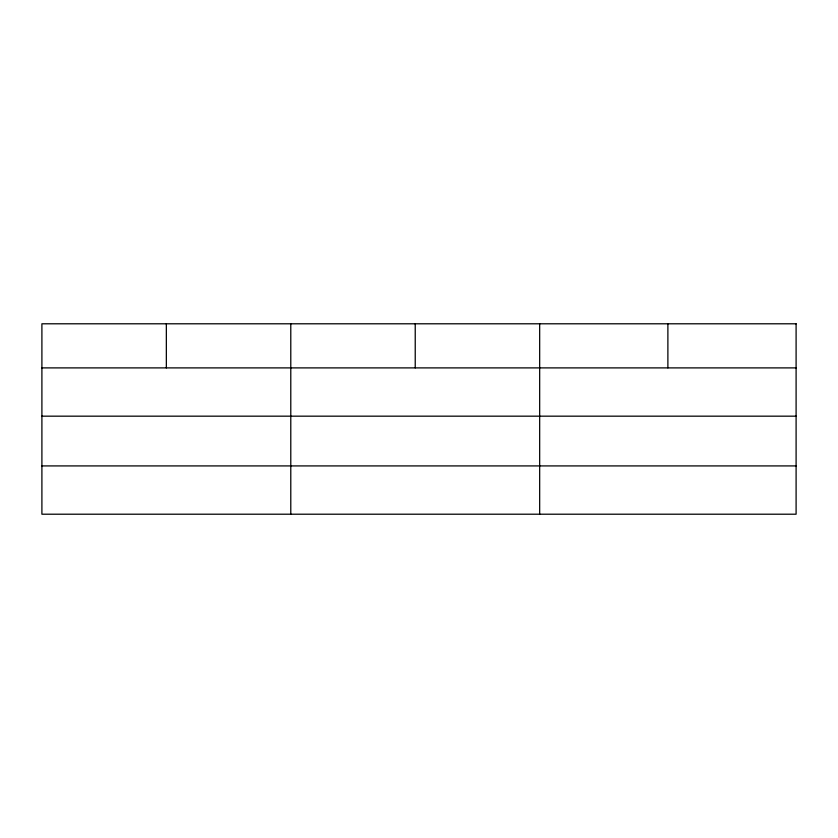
<?xml version="1.0" encoding="UTF-8"?>
<svg xmlns="http://www.w3.org/2000/svg" width="838" height="838" viewBox="0 0 838 838"><rect width="100%" height="100%" fill="white"/><g stroke="black" fill="none" stroke-linecap="round" stroke-linejoin="round"><path stroke-width="1.26" d="M41.9 367.892L796.1 367.892M41.9 416.172L796.1 416.172M41.9 465.918L796.1 465.918M667.886 323.793L667.886 367.892M539.672 323.793L539.672 514.207M415.229 323.793L415.229 367.892M290.786 323.793L290.786 514.207M166.343 323.793L166.343 367.892M796.1 323.793L41.9 323.793L41.9 514.207L796.1 514.207L796.1 323.793"/></g></svg>
